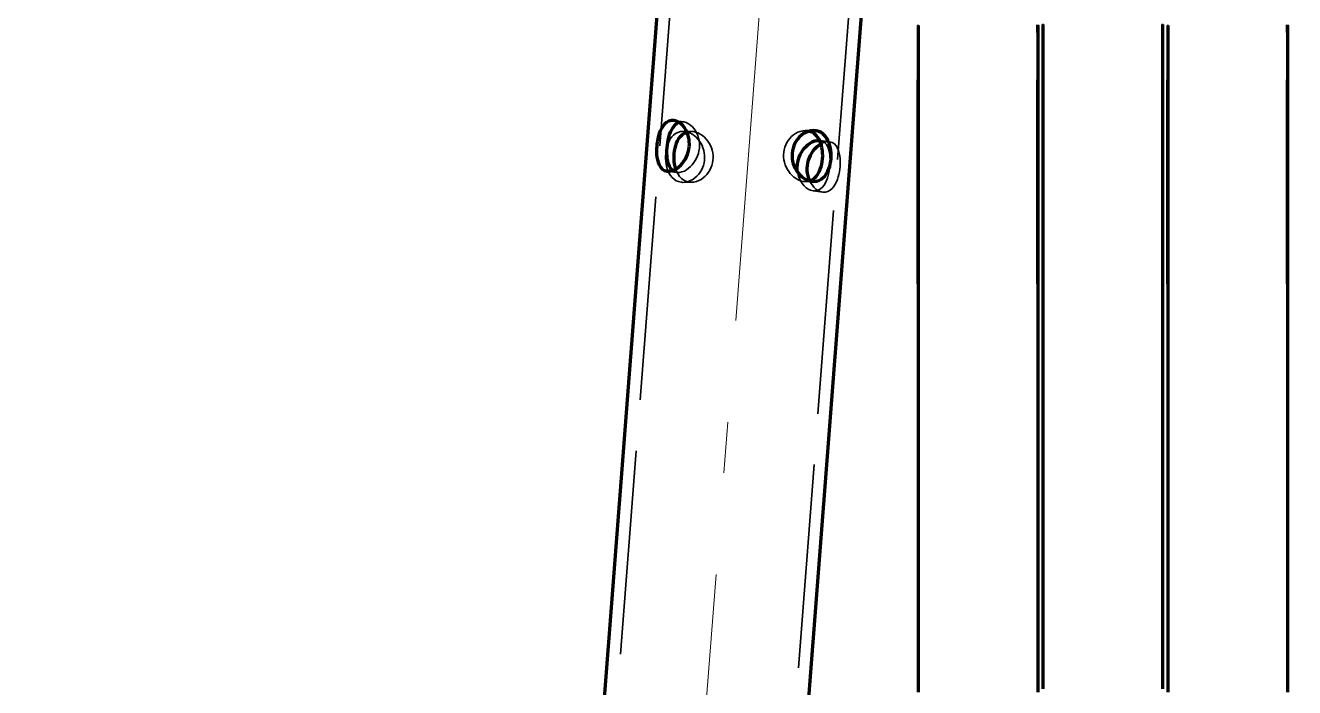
# Model space of a CAD drawing. Header units: millimetres. Extents: x 0 to 2382, y 0 to 420.
# Drawn here: x 246.4 to 271.31, y 241.89 to 254.89 of the extents above; entities that cross this region are included whole.
import ezdxf

# ---------------------------------------------------------------- set-up
doc = ezdxf.new("R2010")
doc.units = ezdxf.units.MM
doc.linetypes.add('IRAM-E-TRAZOS', pattern=[5, 4, -1])
doc.linetypes.add('IRAM-F-TRAZO-PUNTO', pattern=[20, 15, -2, 1, -2])
for name, color, linetype, lineweight in [('01-VISIBLE', 7, 'CONTINUOUS', 70), ('02-OCULTA', 4, 'IRAM-E-TRAZOS', 35), ('03-EJE', 1, 'IRAM-F-TRAZO-PUNTO', 18), ('08-FINA', 5, 'CONTINUOUS', 18)]:
    doc.layers.add(name, color=color, linetype=linetype, lineweight=lineweight)

msp = doc.modelspace()

# ---------------------------------------------------------------- linework, layer by layer
at = {"layer": '01-VISIBLE'}
for p, q in [((256.295, 222.633), (258.903, 256.449)), ((260.283, 222.325), (262.891, 256.141)), ((263.922, 254.888), (263.922, 253.726)), ((266.272, 254.888), (266.272, 253.726)), ((268.822, 254.888), (268.822, 253.726)), ((271.172, 254.888), (271.172, 253.726)), ((266.372, 254.304), (266.372, 254.298)), ((268.722, 254.304), (268.722, 254.298)), ((263.922, 249.816), (263.922, 241.803)), ((266.272, 249.816), (266.272, 241.803)), ((268.822, 249.816), (268.822, 241.803)), ((271.172, 249.816), (271.172, 241.803)), ((266.372, 249.274), (266.372, 242.428)), ((268.722, 249.274), (268.722, 242.428))]:
    msp.add_line(p, q, dxfattribs=at)
for points in [[(266.272, 254.748), (266.272, 254.798), (266.272, 254.848), (266.272, 254.898)], [(266.372, 254.905), (266.372, 254.855), (266.372, 254.805), (266.372, 254.755), (266.372, 254.705), (266.372, 254.655), (266.372, 254.605), (266.372, 254.554), (266.372, 254.504), (266.372, 254.454), (266.372, 254.404), (266.372, 254.354), (266.372, 254.304)], [(268.722, 254.905), (268.722, 254.855), (268.722, 254.805), (268.722, 254.755), (268.722, 254.705), (268.722, 254.655), (268.722, 254.605), (268.722, 254.554), (268.722, 254.504), (268.722, 254.454), (268.722, 254.404), (268.722, 254.354), (268.722, 254.304)], [(271.172, 254.748), (271.172, 254.798), (271.172, 254.848), (271.172, 254.898)], [(266.372, 254.298), (266.372, 254.248), (266.372, 254.198), (266.372, 254.147), (266.372, 254.097), (266.372, 254.047), (266.372, 253.997), (266.372, 253.946), (266.372, 253.896), (266.372, 253.846), (266.372, 253.796), (266.372, 253.746), (266.372, 253.695), (266.372, 253.645), (266.372, 253.595), (266.372, 253.545), (266.372, 253.494), (266.372, 253.444), (266.372, 253.394), (266.372, 253.344), (266.372, 253.293), (266.372, 253.243), (266.372, 253.193), (266.372, 253.143), (266.372, 253.092), (266.372, 253.042), (266.372, 252.992), (266.372, 252.942), (266.372, 252.891), (266.372, 252.841), (266.372, 252.791), (266.372, 252.741), (266.372, 252.691), (266.372, 252.64), (266.372, 252.59), (266.372, 252.54), (266.372, 252.49), (266.372, 252.439), (266.372, 252.389), (266.372, 252.339), (266.372, 252.289), (266.372, 252.238), (266.372, 252.188), (266.372, 252.138), (266.372, 252.088), (266.372, 252.037), (266.372, 251.987), (266.372, 251.937), (266.372, 251.887), (266.372, 251.837), (266.372, 251.786), (266.372, 251.736), (266.372, 251.686), (266.372, 251.636), (266.372, 251.585), (266.372, 251.535), (266.372, 251.485), (266.372, 251.435), (266.372, 251.384), (266.372, 251.334), (266.372, 251.284), (266.372, 251.234), (266.372, 251.183), (266.372, 251.133), (266.372, 251.083), (266.372, 251.033), (266.372, 250.982), (266.372, 250.932), (266.372, 250.882), (266.372, 250.832), (266.372, 250.782), (266.372, 250.731), (266.372, 250.681), (266.372, 250.631), (266.372, 250.581), (266.372, 250.53), (266.372, 250.48), (266.372, 250.43), (266.372, 250.38), (266.372, 250.329), (266.372, 250.279), (266.372, 250.229), (266.372, 250.179), (266.372, 250.128), (266.372, 250.078), (266.372, 250.028), (266.372, 249.978), (266.372, 249.928), (266.372, 249.877), (266.372, 249.827), (266.372, 249.777), (266.372, 249.727), (266.372, 249.676), (266.372, 249.626), (266.372, 249.576), (266.372, 249.526), (266.372, 249.475), (266.372, 249.425), (266.372, 249.375), (266.372, 249.325), (266.372, 249.274)], [(268.722, 254.298), (268.722, 254.248), (268.722, 254.198), (268.722, 254.147), (268.722, 254.097), (268.722, 254.047), (268.722, 253.997), (268.722, 253.946), (268.722, 253.896), (268.722, 253.846), (268.722, 253.796), (268.722, 253.746), (268.722, 253.695), (268.722, 253.645), (268.722, 253.595), (268.722, 253.545), (268.722, 253.494), (268.722, 253.444), (268.722, 253.394), (268.722, 253.344), (268.722, 253.293), (268.722, 253.243), (268.722, 253.193), (268.722, 253.143), (268.722, 253.092), (268.722, 253.042), (268.722, 252.992), (268.722, 252.942), (268.722, 252.891), (268.722, 252.841), (268.722, 252.791), (268.722, 252.741), (268.722, 252.691), (268.722, 252.64), (268.722, 252.59), (268.722, 252.54), (268.722, 252.49), (268.722, 252.439), (268.722, 252.389), (268.722, 252.339), (268.722, 252.289), (268.722, 252.238), (268.722, 252.188), (268.722, 252.138), (268.722, 252.088), (268.722, 252.037), (268.722, 251.987), (268.722, 251.937), (268.722, 251.887), (268.722, 251.837), (268.722, 251.786), (268.722, 251.736), (268.722, 251.686), (268.722, 251.636), (268.722, 251.585), (268.722, 251.535), (268.722, 251.485), (268.722, 251.435), (268.722, 251.384), (268.722, 251.334), (268.722, 251.284), (268.722, 251.234), (268.722, 251.183), (268.722, 251.133), (268.722, 251.083), (268.722, 251.033), (268.722, 250.982), (268.722, 250.932), (268.722, 250.882), (268.722, 250.832), (268.722, 250.782), (268.722, 250.731), (268.722, 250.681), (268.722, 250.631), (268.722, 250.581), (268.722, 250.53), (268.722, 250.48), (268.722, 250.43), (268.722, 250.38), (268.722, 250.329), (268.722, 250.279), (268.722, 250.229), (268.722, 250.179), (268.722, 250.128), (268.722, 250.078), (268.722, 250.028), (268.722, 249.978), (268.722, 249.928), (268.722, 249.877), (268.722, 249.827), (268.722, 249.777), (268.722, 249.727), (268.722, 249.676), (268.722, 249.626), (268.722, 249.576), (268.722, 249.526), (268.722, 249.475), (268.722, 249.425), (268.722, 249.375), (268.722, 249.325), (268.722, 249.274)], [(263.922, 249.816), (263.922, 249.866), (263.922, 249.916), (263.922, 249.966), (263.922, 250.016), (263.922, 250.066), (263.922, 250.116), (263.922, 250.166), (263.922, 250.217), (263.922, 250.267), (263.922, 250.317), (263.922, 250.367), (263.922, 250.417), (263.922, 250.467), (263.922, 250.517), (263.922, 250.567), (263.922, 250.617), (263.922, 250.667), (263.922, 250.717), (263.922, 250.767), (263.922, 250.817), (263.922, 250.867), (263.922, 250.917), (263.922, 250.967), (263.922, 251.017), (263.922, 251.068), (263.922, 251.118), (263.922, 251.168), (263.922, 251.218), (263.922, 251.268), (263.922, 251.318), (263.922, 251.368), (263.922, 251.418), (263.922, 251.468), (263.922, 251.518), (263.922, 251.568), (263.922, 251.618), (263.922, 251.668), (263.922, 251.718), (263.922, 251.768), (263.922, 251.818), (263.922, 251.868), (263.922, 251.918), (263.922, 251.969), (263.922, 252.019), (263.922, 252.069), (263.922, 252.119), (263.922, 252.169), (263.922, 252.219), (263.922, 252.269), (263.922, 252.319), (263.922, 252.369), (263.922, 252.419), (263.922, 252.469), (263.922, 252.519), (263.922, 252.569), (263.922, 252.619), (263.922, 252.669), (263.922, 252.719), (263.922, 252.769), (263.922, 252.819), (263.922, 252.87), (263.922, 252.92), (263.922, 252.97), (263.922, 253.02), (263.922, 253.07), (263.922, 253.12), (263.922, 253.17), (263.922, 253.22), (263.922, 253.27), (263.922, 253.32), (263.922, 253.37), (263.922, 253.42), (263.922, 253.47), (263.922, 253.52), (263.922, 253.57), (263.922, 253.62), (263.922, 253.67), (263.922, 253.721), (263.922, 253.771), (263.922, 253.821)], [(263.922, 253.726), (263.922, 253.676), (263.922, 253.626), (263.922, 253.575), (263.922, 253.525), (263.922, 253.475), (263.922, 253.425), (263.922, 253.375), (263.922, 253.325), (263.922, 253.275), (263.922, 253.225), (263.922, 253.174), (263.922, 253.124), (263.922, 253.074), (263.922, 253.024), (263.922, 252.974), (263.922, 252.924), (263.922, 252.874), (263.922, 252.824), (263.922, 252.773), (263.922, 252.723), (263.922, 252.673), (263.922, 252.623), (263.922, 252.573), (263.922, 252.523), (263.922, 252.473), (263.922, 252.423), (263.922, 252.372), (263.922, 252.322), (263.922, 252.272), (263.922, 252.222), (263.922, 252.172), (263.922, 252.122), (263.922, 252.072), (263.922, 252.022), (263.922, 251.971), (263.922, 251.921), (263.922, 251.871), (263.922, 251.821), (263.922, 251.771), (263.922, 251.721), (263.922, 251.671), (263.922, 251.621), (263.922, 251.57), (263.922, 251.52), (263.922, 251.47), (263.922, 251.42), (263.922, 251.37), (263.922, 251.32), (263.922, 251.27), (263.922, 251.22), (263.922, 251.169), (263.922, 251.119), (263.922, 251.069), (263.922, 251.019), (263.922, 250.969), (263.922, 250.919), (263.922, 250.869), (263.922, 250.819), (263.922, 250.768), (263.922, 250.718), (263.922, 250.668), (263.922, 250.618), (263.922, 250.568), (263.922, 250.518), (263.922, 250.468), (263.922, 250.418), (263.922, 250.367), (263.922, 250.317), (263.922, 250.267), (263.922, 250.217), (263.922, 250.167), (263.922, 250.117), (263.922, 250.067), (263.922, 250.017), (263.922, 249.966), (263.922, 249.916), (263.922, 249.866), (263.922, 249.816)], [(266.272, 249.816), (266.272, 249.866), (266.272, 249.916), (266.272, 249.966), (266.272, 250.016), (266.272, 250.066), (266.272, 250.116), (266.272, 250.166), (266.272, 250.217), (266.272, 250.267), (266.272, 250.317), (266.272, 250.367), (266.272, 250.417), (266.272, 250.467), (266.272, 250.517), (266.272, 250.567), (266.272, 250.617), (266.272, 250.667), (266.272, 250.717), (266.272, 250.767), (266.272, 250.817), (266.272, 250.867), (266.272, 250.917), (266.272, 250.967), (266.272, 251.017), (266.272, 251.068), (266.272, 251.118), (266.272, 251.168), (266.272, 251.218), (266.272, 251.268), (266.272, 251.318), (266.272, 251.368), (266.272, 251.418), (266.272, 251.468), (266.272, 251.518), (266.272, 251.568), (266.272, 251.618), (266.272, 251.668), (266.272, 251.718), (266.272, 251.768), (266.272, 251.818), (266.272, 251.868), (266.272, 251.918), (266.272, 251.969), (266.272, 252.019), (266.272, 252.069), (266.272, 252.119), (266.272, 252.169), (266.272, 252.219), (266.272, 252.269), (266.272, 252.319), (266.272, 252.369), (266.272, 252.419), (266.272, 252.469), (266.272, 252.519), (266.272, 252.569), (266.272, 252.619), (266.272, 252.669), (266.272, 252.719), (266.272, 252.769), (266.272, 252.819), (266.272, 252.87), (266.272, 252.92), (266.272, 252.97), (266.272, 253.02), (266.272, 253.07), (266.272, 253.12), (266.272, 253.17), (266.272, 253.22), (266.272, 253.27), (266.272, 253.32), (266.272, 253.37), (266.272, 253.42), (266.272, 253.47), (266.272, 253.52), (266.272, 253.57), (266.272, 253.62), (266.272, 253.67), (266.272, 253.721), (266.272, 253.771), (266.272, 253.821)], [(266.272, 253.726), (266.272, 253.676), (266.272, 253.626), (266.272, 253.575), (266.272, 253.525), (266.272, 253.475), (266.272, 253.425), (266.272, 253.375), (266.272, 253.325), (266.272, 253.275), (266.272, 253.225), (266.272, 253.174), (266.272, 253.124), (266.272, 253.074), (266.272, 253.024), (266.272, 252.974), (266.272, 252.924), (266.272, 252.874), (266.272, 252.824), (266.272, 252.773), (266.272, 252.723), (266.272, 252.673), (266.272, 252.623), (266.272, 252.573), (266.272, 252.523), (266.272, 252.473), (266.272, 252.423), (266.272, 252.372), (266.272, 252.322), (266.272, 252.272), (266.272, 252.222), (266.272, 252.172), (266.272, 252.122), (266.272, 252.072), (266.272, 252.022), (266.272, 251.971), (266.272, 251.921), (266.272, 251.871), (266.272, 251.821), (266.272, 251.771), (266.272, 251.721), (266.272, 251.671), (266.272, 251.621), (266.272, 251.57), (266.272, 251.52), (266.272, 251.47), (266.272, 251.42), (266.272, 251.37), (266.272, 251.32), (266.272, 251.27), (266.272, 251.22), (266.272, 251.169), (266.272, 251.119), (266.272, 251.069), (266.272, 251.019), (266.272, 250.969), (266.272, 250.919), (266.272, 250.869), (266.272, 250.819), (266.272, 250.768), (266.272, 250.718), (266.272, 250.668), (266.272, 250.618), (266.272, 250.568), (266.272, 250.518), (266.272, 250.468), (266.272, 250.418), (266.272, 250.367), (266.272, 250.317), (266.272, 250.267), (266.272, 250.217), (266.272, 250.167), (266.272, 250.117), (266.272, 250.067), (266.272, 250.017), (266.272, 249.966), (266.272, 249.916), (266.272, 249.866), (266.272, 249.816)], [(268.822, 249.816), (268.822, 249.866), (268.822, 249.916), (268.822, 249.966), (268.822, 250.016), (268.822, 250.066), (268.822, 250.116), (268.822, 250.166), (268.822, 250.217), (268.822, 250.267), (268.822, 250.317), (268.822, 250.367), (268.822, 250.417), (268.822, 250.467), (268.822, 250.517), (268.822, 250.567), (268.822, 250.617), (268.822, 250.667), (268.822, 250.717), (268.822, 250.767), (268.822, 250.817), (268.822, 250.867), (268.822, 250.917), (268.822, 250.967), (268.822, 251.017), (268.822, 251.068), (268.822, 251.118), (268.822, 251.168), (268.822, 251.218), (268.822, 251.268), (268.822, 251.318), (268.822, 251.368), (268.822, 251.418), (268.822, 251.468), (268.822, 251.518), (268.822, 251.568), (268.822, 251.618), (268.822, 251.668), (268.822, 251.718), (268.822, 251.768), (268.822, 251.818), (268.822, 251.868), (268.822, 251.918), (268.822, 251.969), (268.822, 252.019), (268.822, 252.069), (268.822, 252.119), (268.822, 252.169), (268.822, 252.219), (268.822, 252.269), (268.822, 252.319), (268.822, 252.369), (268.822, 252.419), (268.822, 252.469), (268.822, 252.519), (268.822, 252.569), (268.822, 252.619), (268.822, 252.669), (268.822, 252.719), (268.822, 252.769), (268.822, 252.819), (268.822, 252.87), (268.822, 252.92), (268.822, 252.97), (268.822, 253.02), (268.822, 253.07), (268.822, 253.12), (268.822, 253.17), (268.822, 253.22), (268.822, 253.27), (268.822, 253.32), (268.822, 253.37), (268.822, 253.42), (268.822, 253.47), (268.822, 253.52), (268.822, 253.57), (268.822, 253.62), (268.822, 253.67), (268.822, 253.721), (268.822, 253.771), (268.822, 253.821)], [(268.822, 253.726), (268.822, 253.676), (268.822, 253.626), (268.822, 253.575), (268.822, 253.525), (268.822, 253.475), (268.822, 253.425), (268.822, 253.375), (268.822, 253.325), (268.822, 253.275), (268.822, 253.225), (268.822, 253.174), (268.822, 253.124), (268.822, 253.074), (268.822, 253.024), (268.822, 252.974), (268.822, 252.924), (268.822, 252.874), (268.822, 252.824), (268.822, 252.773), (268.822, 252.723), (268.822, 252.673), (268.822, 252.623), (268.822, 252.573), (268.822, 252.523), (268.822, 252.473), (268.822, 252.423), (268.822, 252.372), (268.822, 252.322), (268.822, 252.272), (268.822, 252.222), (268.822, 252.172), (268.822, 252.122), (268.822, 252.072), (268.822, 252.022), (268.822, 251.971), (268.822, 251.921), (268.822, 251.871), (268.822, 251.821), (268.822, 251.771), (268.822, 251.721), (268.822, 251.671), (268.822, 251.621), (268.822, 251.57), (268.822, 251.52), (268.822, 251.47), (268.822, 251.42), (268.822, 251.37), (268.822, 251.32), (268.822, 251.27), (268.822, 251.22), (268.822, 251.169), (268.822, 251.119), (268.822, 251.069), (268.822, 251.019), (268.822, 250.969), (268.822, 250.919), (268.822, 250.869), (268.822, 250.819), (268.822, 250.768), (268.822, 250.718), (268.822, 250.668), (268.822, 250.618), (268.822, 250.568), (268.822, 250.518), (268.822, 250.468), (268.822, 250.418), (268.822, 250.367), (268.822, 250.317), (268.822, 250.267), (268.822, 250.217), (268.822, 250.167), (268.822, 250.117), (268.822, 250.067), (268.822, 250.017), (268.822, 249.966), (268.822, 249.916), (268.822, 249.866), (268.822, 249.816)], [(271.172, 249.816), (271.172, 249.866), (271.172, 249.916), (271.172, 249.966), (271.172, 250.016), (271.172, 250.066), (271.172, 250.116), (271.172, 250.166), (271.172, 250.217), (271.172, 250.267), (271.172, 250.317), (271.172, 250.367), (271.172, 250.417), (271.172, 250.467), (271.172, 250.517), (271.172, 250.567), (271.172, 250.617), (271.172, 250.667), (271.172, 250.717), (271.172, 250.767), (271.172, 250.817), (271.172, 250.867), (271.172, 250.917), (271.172, 250.967), (271.172, 251.017), (271.172, 251.068), (271.172, 251.118), (271.172, 251.168), (271.172, 251.218), (271.172, 251.268), (271.172, 251.318), (271.172, 251.368), (271.172, 251.418), (271.172, 251.468), (271.172, 251.518), (271.172, 251.568), (271.172, 251.618), (271.172, 251.668), (271.172, 251.718), (271.172, 251.768), (271.172, 251.818), (271.172, 251.868), (271.172, 251.918), (271.172, 251.969), (271.172, 252.019), (271.172, 252.069), (271.172, 252.119), (271.172, 252.169), (271.172, 252.219), (271.172, 252.269), (271.172, 252.319), (271.172, 252.369), (271.172, 252.419), (271.172, 252.469), (271.172, 252.519), (271.172, 252.569), (271.172, 252.619), (271.172, 252.669), (271.172, 252.719), (271.172, 252.769), (271.172, 252.819), (271.172, 252.87), (271.172, 252.92), (271.172, 252.97), (271.172, 253.02), (271.172, 253.07), (271.172, 253.12), (271.172, 253.17), (271.172, 253.22), (271.172, 253.27), (271.172, 253.32), (271.172, 253.37), (271.172, 253.42), (271.172, 253.47), (271.172, 253.52), (271.172, 253.57), (271.172, 253.62), (271.172, 253.67), (271.172, 253.721), (271.172, 253.771), (271.172, 253.821)], [(271.172, 253.726), (271.172, 253.676), (271.172, 253.626), (271.172, 253.575), (271.172, 253.525), (271.172, 253.475), (271.172, 253.425), (271.172, 253.375), (271.172, 253.325), (271.172, 253.275), (271.172, 253.225), (271.172, 253.174), (271.172, 253.124), (271.172, 253.074), (271.172, 253.024), (271.172, 252.974), (271.172, 252.924), (271.172, 252.874), (271.172, 252.824), (271.172, 252.773), (271.172, 252.723), (271.172, 252.673), (271.172, 252.623), (271.172, 252.573), (271.172, 252.523), (271.172, 252.473), (271.172, 252.423), (271.172, 252.372), (271.172, 252.322), (271.172, 252.272), (271.172, 252.222), (271.172, 252.172), (271.172, 252.122), (271.172, 252.072), (271.172, 252.022), (271.172, 251.971), (271.172, 251.921), (271.172, 251.871), (271.172, 251.821), (271.172, 251.771), (271.172, 251.721), (271.172, 251.671), (271.172, 251.621), (271.172, 251.57), (271.172, 251.52), (271.172, 251.47), (271.172, 251.42), (271.172, 251.37), (271.172, 251.32), (271.172, 251.27), (271.172, 251.22), (271.172, 251.169), (271.172, 251.119), (271.172, 251.069), (271.172, 251.019), (271.172, 250.969), (271.172, 250.919), (271.172, 250.869), (271.172, 250.819), (271.172, 250.768), (271.172, 250.718), (271.172, 250.668), (271.172, 250.618), (271.172, 250.568), (271.172, 250.518), (271.172, 250.468), (271.172, 250.418), (271.172, 250.367), (271.172, 250.317), (271.172, 250.267), (271.172, 250.217), (271.172, 250.167), (271.172, 250.117), (271.172, 250.067), (271.172, 250.017), (271.172, 249.966), (271.172, 249.916), (271.172, 249.866), (271.172, 249.816)], [(259.13, 253.019), (259.079, 253.019), (259.029, 253.006), (258.983, 252.981), (258.944, 252.948), (258.911, 252.907), (258.884, 252.863), (258.861, 252.817), (258.842, 252.769), (258.826, 252.719), (258.814, 252.669), (258.804, 252.618), (258.796, 252.566), (258.791, 252.515)], [(259.227, 252.983), (259.181, 252.959), (259.141, 252.926), (259.108, 252.885), (259.08, 252.841), (259.058, 252.793), (259.039, 252.744), (259.024, 252.694), (259.011, 252.643), (259.002, 252.592), (258.994, 252.54), (258.989, 252.488)], [(258.996, 252.028), (259.046, 252.027), (259.095, 252.038), (259.142, 252.056), (259.186, 252.081), (259.226, 252.111), (259.263, 252.145), (259.297, 252.182), (259.327, 252.222), (259.354, 252.265), (259.377, 252.309), (259.396, 252.356), (259.411, 252.403), (259.423, 252.452), (259.43, 252.502), (259.434, 252.552), (259.432, 252.602), (259.427, 252.652), (259.417, 252.702), (259.403, 252.75), (259.384, 252.796), (259.361, 252.841), (259.334, 252.883), (259.302, 252.922), (259.265, 252.956), (259.224, 252.985), (259.179, 253.007), (259.13, 253.019)], [(259.165, 252.068), (259.151, 252.118), (259.141, 252.169), (259.135, 252.22), (259.132, 252.271), (259.132, 252.323), (259.135, 252.375), (259.141, 252.426), (259.151, 252.477), (259.164, 252.527), (259.181, 252.576), (259.202, 252.623), (259.228, 252.668), (259.259, 252.709), (259.295, 252.745), (259.337, 252.775), (259.385, 252.796)], [(261.869, 252.825), (261.817, 252.82), (261.767, 252.808), (261.719, 252.789), (261.674, 252.764), (261.633, 252.734), (261.595, 252.699), (261.561, 252.66), (261.531, 252.619), (261.505, 252.574), (261.484, 252.527), (261.468, 252.478), (261.456, 252.428), (261.45, 252.377), (261.448, 252.325), (261.452, 252.274), (261.46, 252.223), (261.473, 252.173), (261.49, 252.125), (261.512, 252.078), (261.539, 252.034), (261.569, 251.992), (261.603, 251.953), (261.64, 251.918), (261.682, 251.887), (261.726, 251.862), (261.774, 251.842), (261.824, 251.829), (261.875, 251.825)], [(262.047, 252.272), (262.05, 252.326), (262.049, 252.38), (262.044, 252.434), (262.036, 252.488), (262.024, 252.54), (262.007, 252.592), (261.985, 252.641), (261.957, 252.688), (261.923, 252.73), (261.883, 252.766), (261.837, 252.795), (261.787, 252.814)], [(262.214, 252.273), (262.216, 252.325), (262.215, 252.378), (262.211, 252.43), (262.203, 252.481), (262.191, 252.532), (262.175, 252.582), (262.154, 252.63), (262.129, 252.676), (262.097, 252.717), (262.061, 252.754), (262.018, 252.785), (261.971, 252.807), (261.921, 252.821), (261.869, 252.825)], [(258.791, 252.515), (258.788, 252.462), (258.788, 252.41), (258.79, 252.357), (258.796, 252.305), (258.806, 252.253), (258.82, 252.203), (258.839, 252.154), (258.866, 252.109), (258.902, 252.07), (258.946, 252.042), (258.996, 252.028)], [(258.989, 252.488), (258.986, 252.435), (258.986, 252.382), (258.988, 252.329), (258.993, 252.276), (259.002, 252.223), (259.016, 252.172), (259.036, 252.123), (259.063, 252.077), (259.1, 252.039)], [(261.556, 252.008), (261.551, 252.058), (261.549, 252.108), (261.553, 252.158), (261.56, 252.208), (261.572, 252.256), (261.588, 252.304), (261.607, 252.35), (261.631, 252.394), (261.658, 252.437), (261.689, 252.476), (261.723, 252.513), (261.76, 252.547), (261.801, 252.577), (261.844, 252.601), (261.891, 252.62), (261.94, 252.631), (261.99, 252.632)], [(261.796, 251.837), (261.777, 251.885), (261.763, 251.935), (261.753, 251.986), (261.748, 252.037), (261.748, 252.089), (261.752, 252.141), (261.76, 252.192), (261.773, 252.242), (261.79, 252.291), (261.811, 252.338), (261.836, 252.383), (261.865, 252.426), (261.897, 252.466), (261.934, 252.503), (261.973, 252.536), (262.016, 252.565)], [(261.793, 251.836), (261.842, 251.857), (261.886, 251.888), (261.923, 251.925), (261.955, 251.968), (261.981, 252.015), (262.003, 252.064), (262.019, 252.114), (262.032, 252.166), (262.041, 252.219), (262.047, 252.272)], [(261.875, 251.825), (261.926, 251.83), (261.975, 251.845), (262.021, 251.869), (262.061, 251.901), (262.096, 251.938), (262.126, 251.98), (262.151, 252.025), (262.171, 252.073), (262.187, 252.121), (262.199, 252.171), (262.208, 252.222), (262.214, 252.273)], [(266.372, 242.428), (266.372, 242.377), (266.372, 242.327), (266.372, 242.276), (266.372, 242.226), (266.372, 242.176), (266.372, 242.125), (266.372, 242.075), (266.372, 242.024), (266.372, 241.974), (266.372, 241.924), (266.372, 241.873)], [(268.722, 242.428), (268.722, 242.377), (268.722, 242.327), (268.722, 242.276), (268.722, 242.226), (268.722, 242.176), (268.722, 242.125), (268.722, 242.075), (268.722, 242.024), (268.722, 241.974), (268.722, 241.924), (268.722, 241.873)]]:
    msp.add_lwpolyline(points, dxfattribs=at)
at = {"layer": '02-OCULTA'}
for p, q in [((256.544, 222.612), (259.153, 256.43)), ((260.034, 222.343), (262.642, 256.16)), ((263.922, 253.821), (263.922, 254.748)), ((266.272, 253.821), (266.272, 254.748)), ((268.822, 253.821), (268.822, 254.748)), ((271.172, 253.821), (271.172, 254.748)), ((266.372, 254.009), (266.372, 254.467)), ((268.722, 254.009), (268.722, 254.467)), ((259.321, 252.993), (259.13, 253.019)), ((259.466, 252.809), (259.306, 252.808)), ((261.708, 252.824), (261.869, 252.825)), ((261.994, 252.631), (262.185, 252.605)), ((259.187, 252.002), (258.996, 252.028)), ((259.473, 251.809), (259.313, 251.808)), ((261.715, 251.824), (261.875, 251.825)), ((261.86, 251.64), (262.051, 251.614)), ((263.922, 241.894), (263.922, 249.725)), ((266.272, 241.894), (266.272, 249.725)), ((268.822, 241.894), (268.822, 249.725)), ((271.172, 241.894), (271.172, 249.725)), ((266.372, 242.074), (266.372, 249.545)), ((268.722, 242.074), (268.722, 249.545))]:
    msp.add_line(p, q, dxfattribs=at)
for points in [[(263.922, 254.748), (263.922, 254.798), (263.922, 254.848), (263.922, 254.898)], [(266.372, 254.467), (266.372, 254.518), (266.372, 254.568), (266.372, 254.618), (266.372, 254.668), (266.372, 254.719), (266.372, 254.769), (266.372, 254.819), (266.372, 254.869), (266.372, 254.92)], [(268.722, 254.467), (268.722, 254.518), (268.722, 254.568), (268.722, 254.618), (268.722, 254.668), (268.722, 254.719), (268.722, 254.769), (268.722, 254.819), (268.722, 254.869), (268.722, 254.92)], [(268.822, 254.748), (268.822, 254.798), (268.822, 254.848), (268.822, 254.898)], [(266.372, 249.545), (266.372, 249.595), (266.372, 249.645), (266.372, 249.695), (266.372, 249.746), (266.372, 249.796), (266.372, 249.846), (266.372, 249.896), (266.372, 249.946), (266.372, 249.996), (266.372, 250.046), (266.372, 250.097), (266.372, 250.147), (266.372, 250.197), (266.372, 250.247), (266.372, 250.297), (266.372, 250.347), (266.372, 250.398), (266.372, 250.448), (266.372, 250.498), (266.372, 250.548), (266.372, 250.598), (266.372, 250.648), (266.372, 250.698), (266.372, 250.749), (266.372, 250.799), (266.372, 250.849), (266.372, 250.899), (266.372, 250.949), (266.372, 250.999), (266.372, 251.05), (266.372, 251.1), (266.372, 251.15), (266.372, 251.2), (266.372, 251.25), (266.372, 251.3), (266.372, 251.35), (266.372, 251.401), (266.372, 251.451), (266.372, 251.501), (266.372, 251.551), (266.372, 251.601), (266.372, 251.651), (266.372, 251.702), (266.372, 251.752), (266.372, 251.802), (266.372, 251.852), (266.372, 251.902), (266.372, 251.952), (266.372, 252.002), (266.372, 252.053), (266.372, 252.103), (266.372, 252.153), (266.372, 252.203), (266.372, 252.253), (266.372, 252.303), (266.372, 252.354), (266.372, 252.404), (266.372, 252.454), (266.372, 252.504), (266.372, 252.554), (266.372, 252.604), (266.372, 252.654), (266.372, 252.705), (266.372, 252.755), (266.372, 252.805), (266.372, 252.855), (266.372, 252.905), (266.372, 252.955), (266.372, 253.006), (266.372, 253.056), (266.372, 253.106), (266.372, 253.156), (266.372, 253.206), (266.372, 253.256), (266.372, 253.307), (266.372, 253.357), (266.372, 253.407), (266.372, 253.457), (266.372, 253.507), (266.372, 253.557), (266.372, 253.607), (266.372, 253.658), (266.372, 253.708), (266.372, 253.758), (266.372, 253.808), (266.372, 253.858), (266.372, 253.908), (266.372, 253.959), (266.372, 254.009)], [(268.722, 249.545), (268.722, 249.595), (268.722, 249.645), (268.722, 249.695), (268.722, 249.746), (268.722, 249.796), (268.722, 249.846), (268.722, 249.896), (268.722, 249.946), (268.722, 249.996), (268.722, 250.046), (268.722, 250.097), (268.722, 250.147), (268.722, 250.197), (268.722, 250.247), (268.722, 250.297), (268.722, 250.347), (268.722, 250.398), (268.722, 250.448), (268.722, 250.498), (268.722, 250.548), (268.722, 250.598), (268.722, 250.648), (268.722, 250.698), (268.722, 250.749), (268.722, 250.799), (268.722, 250.849), (268.722, 250.899), (268.722, 250.949), (268.722, 250.999), (268.722, 251.05), (268.722, 251.1), (268.722, 251.15), (268.722, 251.2), (268.722, 251.25), (268.722, 251.3), (268.722, 251.35), (268.722, 251.401), (268.722, 251.451), (268.722, 251.501), (268.722, 251.551), (268.722, 251.601), (268.722, 251.651), (268.722, 251.702), (268.722, 251.752), (268.722, 251.802), (268.722, 251.852), (268.722, 251.902), (268.722, 251.952), (268.722, 252.002), (268.722, 252.053), (268.722, 252.103), (268.722, 252.153), (268.722, 252.203), (268.722, 252.253), (268.722, 252.303), (268.722, 252.354), (268.722, 252.404), (268.722, 252.454), (268.722, 252.504), (268.722, 252.554), (268.722, 252.604), (268.722, 252.654), (268.722, 252.705), (268.722, 252.755), (268.722, 252.805), (268.722, 252.855), (268.722, 252.905), (268.722, 252.955), (268.722, 253.006), (268.722, 253.056), (268.722, 253.106), (268.722, 253.156), (268.722, 253.206), (268.722, 253.256), (268.722, 253.307), (268.722, 253.357), (268.722, 253.407), (268.722, 253.457), (268.722, 253.507), (268.722, 253.557), (268.722, 253.607), (268.722, 253.658), (268.722, 253.708), (268.722, 253.758), (268.722, 253.808), (268.722, 253.858), (268.722, 253.908), (268.722, 253.959), (268.722, 254.009)], [(259.187, 252.002), (259.238, 252.002), (259.287, 252.012), (259.334, 252.03), (259.378, 252.055), (259.419, 252.085), (259.457, 252.118), (259.491, 252.155), (259.522, 252.195), (259.549, 252.238), (259.573, 252.282), (259.593, 252.329), (259.609, 252.377), (259.621, 252.426), (259.629, 252.476), (259.632, 252.526), (259.63, 252.577), (259.624, 252.627), (259.614, 252.676), (259.599, 252.725), (259.58, 252.771), (259.556, 252.816), (259.527, 252.858), (259.495, 252.896), (259.458, 252.93), (259.416, 252.959), (259.37, 252.981), (259.321, 252.993)], [(259.321, 252.993), (259.306, 252.995), (259.29, 252.995), (259.274, 252.994), (259.258, 252.992), (259.242, 252.988), (259.227, 252.983)], [(259.27, 251.811), (259.221, 251.822), (259.175, 251.841), (259.133, 251.868), (259.096, 251.902), (259.064, 251.941), (259.037, 251.983), (259.015, 252.029), (258.998, 252.076), (258.984, 252.124), (258.975, 252.173), (258.968, 252.223), (258.965, 252.273), (258.966, 252.324), (258.969, 252.374), (258.975, 252.424), (258.984, 252.473), (258.997, 252.522), (259.014, 252.569), (259.034, 252.615), (259.059, 252.659), (259.088, 252.699), (259.123, 252.736), (259.163, 252.766), (259.208, 252.789), (259.256, 252.803), (259.306, 252.808)], [(259.306, 252.808), (259.313, 252.808), (259.32, 252.808), (259.327, 252.807), (259.333, 252.807), (259.34, 252.806), (259.347, 252.805)], [(259.347, 252.805), (259.396, 252.795), (259.443, 252.777), (259.487, 252.754), (259.528, 252.725), (259.566, 252.692), (259.6, 252.656), (259.631, 252.616), (259.658, 252.574), (259.681, 252.53), (259.7, 252.484), (259.715, 252.436), (259.725, 252.387), (259.731, 252.337), (259.733, 252.287), (259.729, 252.237), (259.721, 252.188), (259.709, 252.14), (259.692, 252.093), (259.67, 252.047), (259.644, 252.005), (259.614, 251.965), (259.58, 251.928), (259.543, 251.895), (259.502, 251.866), (259.458, 251.842), (259.411, 251.824), (259.362, 251.812), (259.313, 251.808)], [(259.385, 252.796), (259.398, 252.8), (259.411, 252.803), (259.425, 252.806), (259.439, 252.808), (259.452, 252.809), (259.466, 252.809)], [(259.466, 252.809), (259.473, 252.809), (259.48, 252.809), (259.487, 252.808), (259.494, 252.808), (259.5, 252.807), (259.507, 252.806)], [(259.507, 252.806), (259.556, 252.796), (259.604, 252.778), (259.648, 252.755), (259.689, 252.726), (259.728, 252.693), (259.763, 252.657), (259.794, 252.618), (259.822, 252.576), (259.845, 252.532), (259.865, 252.485), (259.88, 252.437), (259.891, 252.388), (259.898, 252.338), (259.899, 252.288), (259.896, 252.238), (259.887, 252.188), (259.874, 252.14), (259.857, 252.092), (259.834, 252.047), (259.808, 252.005), (259.777, 251.965), (259.743, 251.928), (259.705, 251.895), (259.663, 251.867), (259.619, 251.843), (259.572, 251.825), (259.523, 251.813), (259.473, 251.809)], [(261.708, 252.824), (261.658, 252.82), (261.61, 252.808), (261.563, 252.79), (261.519, 252.767), (261.478, 252.739), (261.44, 252.706), (261.405, 252.67), (261.375, 252.63), (261.348, 252.588), (261.326, 252.543), (261.308, 252.497), (261.294, 252.449), (261.286, 252.399), (261.282, 252.349), (261.283, 252.299), (261.289, 252.25), (261.299, 252.201), (261.314, 252.153), (261.333, 252.107), (261.356, 252.063), (261.383, 252.021), (261.414, 251.981), (261.448, 251.945), (261.486, 251.912), (261.526, 251.883), (261.57, 251.858), (261.617, 251.84), (261.665, 251.828), (261.715, 251.824)], [(261.787, 252.814), (261.774, 252.817), (261.761, 252.82), (261.748, 252.822), (261.735, 252.823), (261.721, 252.824), (261.708, 252.824)], [(261.99, 252.632), (261.99, 252.631), (261.991, 252.631), (261.992, 252.631), (261.992, 252.631), (261.993, 252.631), (261.994, 252.631)], [(261.994, 252.631), (262.044, 252.617), (262.088, 252.588), (262.122, 252.55), (262.148, 252.504), (262.167, 252.456), (262.18, 252.405), (262.188, 252.354), (262.193, 252.302), (262.195, 252.249), (262.195, 252.197), (262.192, 252.145)], [(262.016, 252.565), (262.042, 252.579), (262.069, 252.59), (262.097, 252.599), (262.126, 252.605), (262.156, 252.607), (262.185, 252.605)], [(262.185, 252.605), (262.235, 252.591), (262.279, 252.563), (262.315, 252.524), (262.342, 252.479), (262.361, 252.43), (262.375, 252.38), (262.385, 252.328), (262.391, 252.276), (262.393, 252.223), (262.393, 252.171), (262.39, 252.118)], [(262.192, 252.145), (262.187, 252.094), (262.18, 252.043), (262.17, 251.992), (262.158, 251.941), (262.143, 251.892), (262.125, 251.844), (262.103, 251.797), (262.077, 251.752), (262.045, 251.712), (262.006, 251.678), (261.961, 251.653), (261.911, 251.64), (261.86, 251.64)], [(259.1, 252.039), (259.113, 252.03), (259.127, 252.022), (259.141, 252.015), (259.156, 252.009), (259.172, 252.005), (259.187, 252.002)], [(259.431, 251.812), (259.376, 251.825), (259.326, 251.848), (259.281, 251.881), (259.242, 251.921), (259.21, 251.966), (259.185, 252.016), (259.165, 252.068)], [(261.86, 251.64), (261.81, 251.652), (261.765, 251.674), (261.723, 251.703), (261.686, 251.737), (261.653, 251.776), (261.625, 251.818), (261.601, 251.863), (261.582, 251.91), (261.567, 251.958), (261.556, 252.008)], [(262.39, 252.118), (262.385, 252.067), (262.377, 252.015), (262.367, 251.964), (262.355, 251.914), (262.339, 251.865), (262.32, 251.816), (262.297, 251.77), (262.27, 251.726), (262.237, 251.686), (262.198, 251.652), (262.152, 251.627), (262.102, 251.614), (262.051, 251.614)], [(259.313, 251.808), (259.305, 251.808), (259.298, 251.808), (259.291, 251.809), (259.284, 251.809), (259.277, 251.81), (259.27, 251.811)], [(259.473, 251.809), (259.466, 251.809), (259.459, 251.809), (259.452, 251.81), (259.445, 251.81), (259.438, 251.811), (259.431, 251.812)], [(261.715, 251.824), (261.728, 251.824), (261.741, 251.825), (261.754, 251.827), (261.767, 251.829), (261.78, 251.832), (261.793, 251.836)], [(262.051, 251.614), (262.002, 251.626), (261.957, 251.648), (261.916, 251.677), (261.879, 251.712), (261.847, 251.75), (261.819, 251.793), (261.796, 251.837)], [(263.922, 249.725), (263.922, 249.74), (263.922, 249.755), (263.922, 249.77), (263.922, 249.786), (263.922, 249.801), (263.922, 249.816)], [(266.272, 249.725), (266.272, 249.74), (266.272, 249.755), (266.272, 249.77), (266.272, 249.786), (266.272, 249.801), (266.272, 249.816)], [(268.822, 249.725), (268.822, 249.74), (268.822, 249.755), (268.822, 249.77), (268.822, 249.786), (268.822, 249.801), (268.822, 249.816)], [(271.172, 249.725), (271.172, 249.74), (271.172, 249.755), (271.172, 249.77), (271.172, 249.786), (271.172, 249.801), (271.172, 249.816)], [(266.372, 241.873), (266.372, 241.923), (266.372, 241.974), (266.372, 242.024), (266.372, 242.074)], [(268.722, 241.873), (268.722, 241.923), (268.722, 241.974), (268.722, 242.024), (268.722, 242.074)]]:
    msp.add_lwpolyline(points, dxfattribs=at)
at = {"layer": '03-EJE'}
msp.add_line((261.496, 264.053), (257.905, 217.505), dxfattribs=at)
at = {"layer": '08-FINA'}
msp.add_circle((261.112, 259.08), 36.833, dxfattribs=at)

doc.saveas('drawing.dxf')
